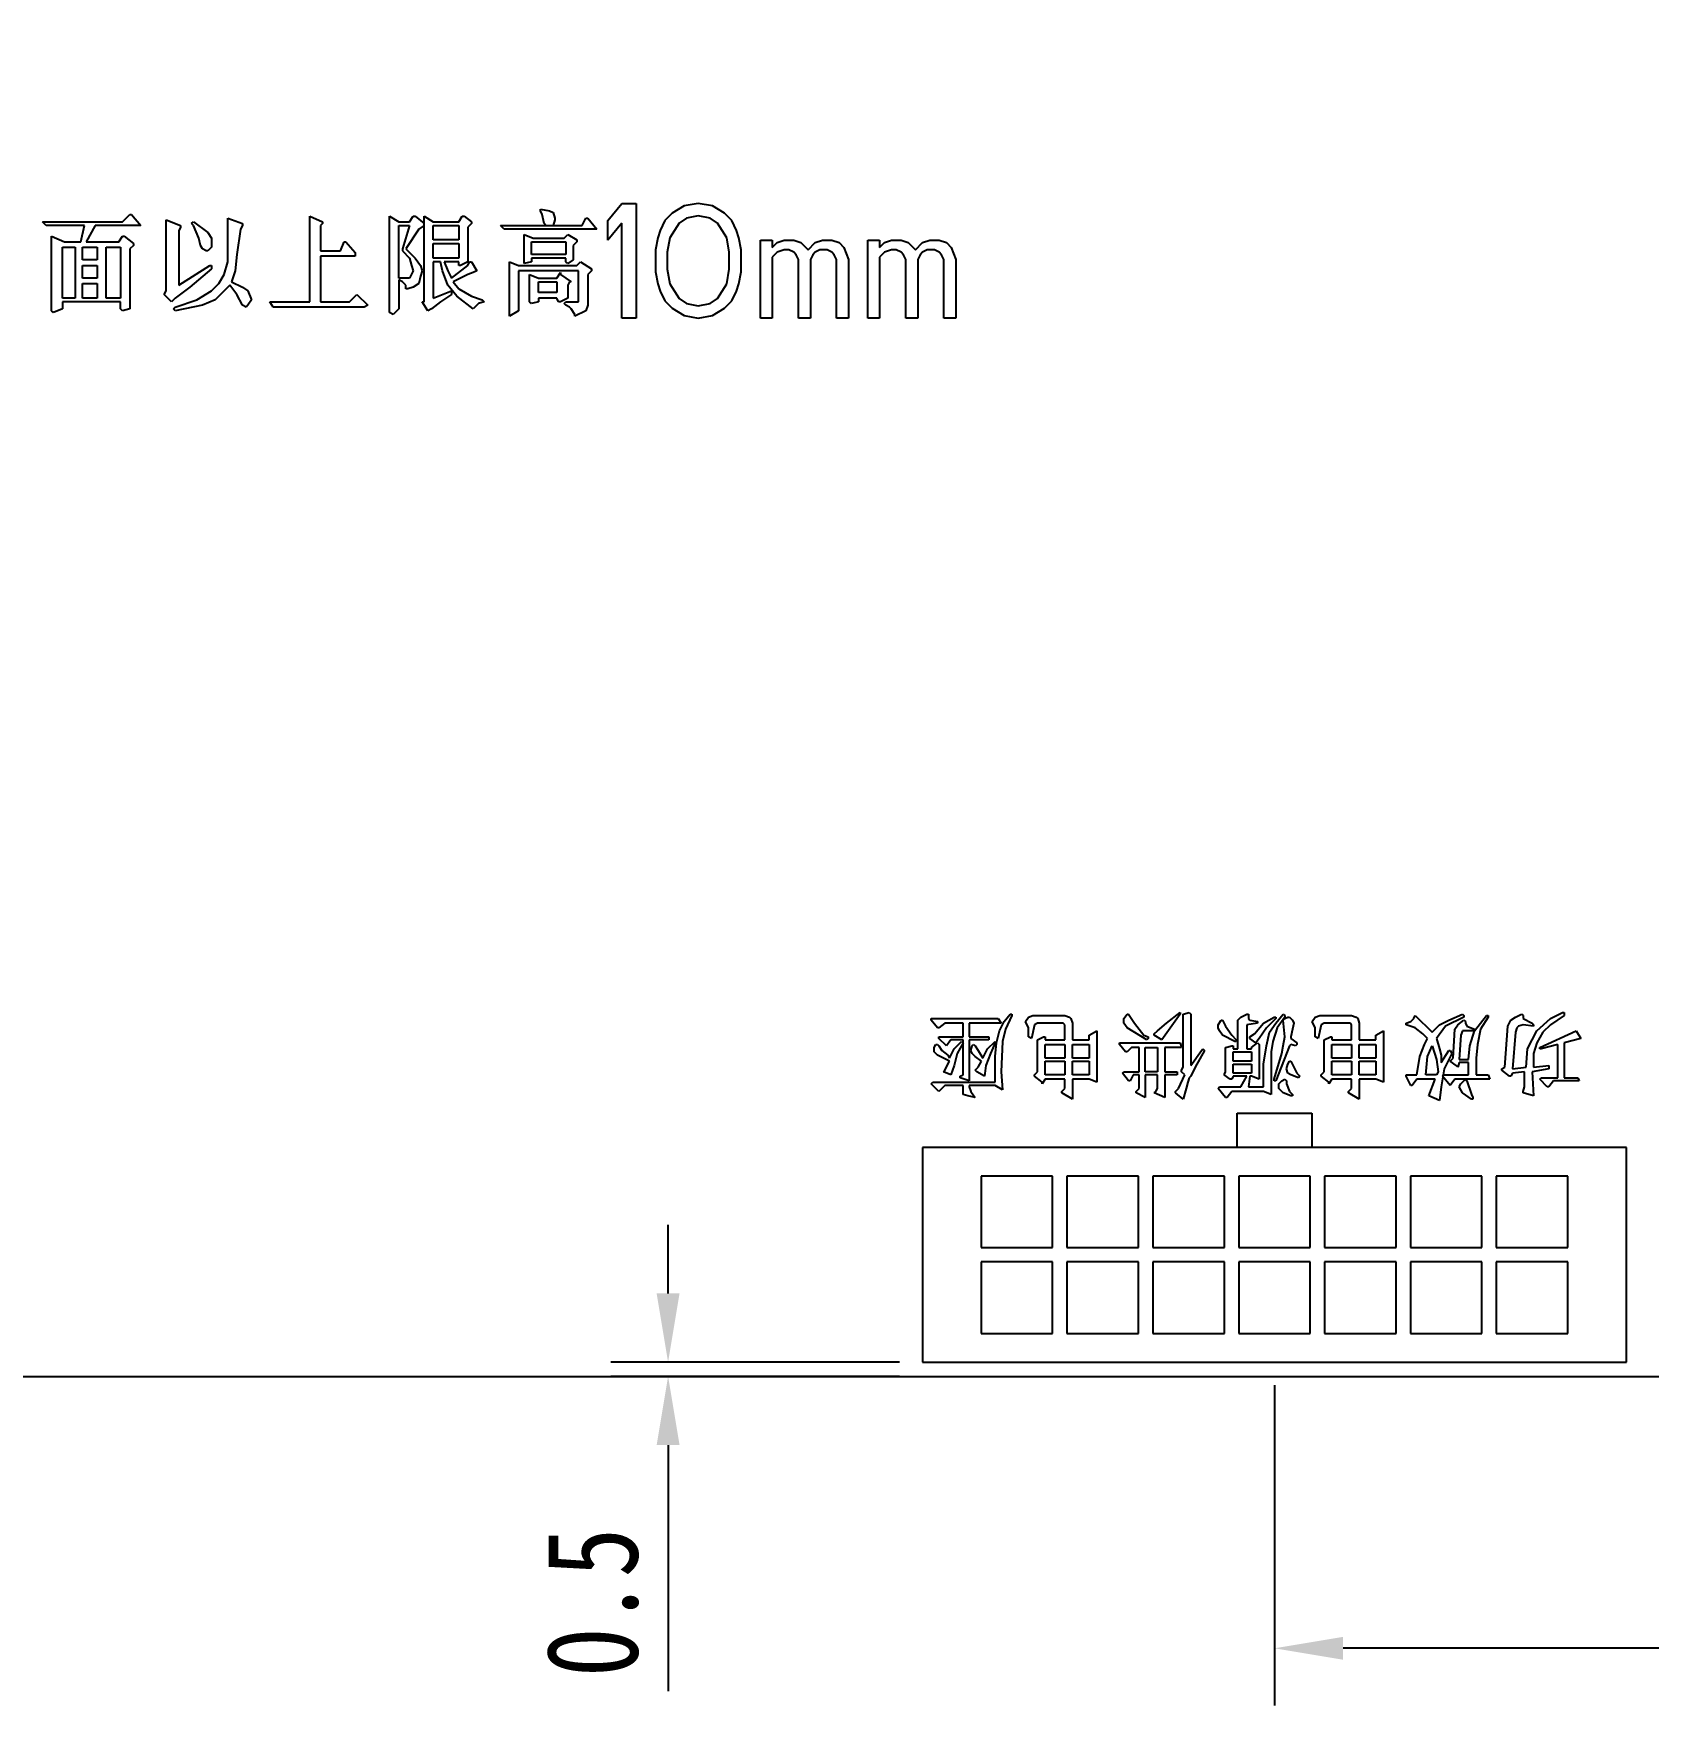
# Model space of a CAD drawing. Header units: inches. Extents: x 716 to 1232, y -1720 to -1356.
# Drawn here: x 887.4 to 943.8, y -1533.8 to -1475.4 of the extents above; entities that cross this region are included whole.
import ezdxf

# ---------------------------------------------------------------- set-up
doc = ezdxf.new("R2010")
doc.units = ezdxf.units.IN
doc.header["$LTSCALE"] = 20
doc.header["$MEASUREMENT"] = 0
doc.header["$PDMODE"] = 3
doc.header["$PDSIZE"] = 0.3125
doc.layers.get('0').update_dxf_attribs({"linetype": 'CONTINUOUS'})
doc.layers.get('Defpoints').update_dxf_attribs({"linetype": 'CONTINUOUS'})
doc.layers.add('01___PRT_ALL_DTM_PLN', color=7, linetype='CONTINUOUS')
doc.layers.add('03___PRT_ALL_CURVES', color=7, linetype='CONTINUOUS')
doc.styles.get("Standard").update_dxf_attribs({"font": 'STSONG.TTF', "width": 0.8})
doc.dimstyles.get("Standard").update_dxf_attribs({"dimscale": 0.4, "dimtxt": 8, "dimasz": 6, "dimexe": 5, "dimexo": 2, "dimgap": 2.5, "dimtad": 1, "dimdec": 1, "dimzin": 4, "dimdsep": 46, "dimtxsty": 'Standard', "dimcen": 0.09, "dimclrd": 3, "dimclre": 3, "dimclrt": 3, "dimadec": 0, "dimazin": 0, "dimtp": 0.01, "dimtm": 0.01, "dimtfac": 1, "dimtdec": 1, "dimtix": 1, "dimtofl": 0, "dimtmove": 0, "dimatfit": 3, "dimfxl": 1, "dimtolj": 1, "dimtzin": 4, "dimarcsym": 0})

# ---------------------------------------------------------------- blocks, each defined once
blk = doc.blocks.new('*D44')
at = {"layer": '01___PRT_ALL_DTM_PLN', "color": 3, "lineweight": -2, "transparency": 16777216}
for p, q in [((909.548, -1519.389), (909.548, -1516.989)), ((917.634, -1521.789), (907.548, -1521.789)), ((917.634, -1522.289), (907.548, -1522.289)), ((909.548, -1524.689), (909.548, -1533.286))]:
    blk.add_line(p, q, dxfattribs=at)
at = {"layer": '01___PRT_ALL_DTM_PLN', "color": 3, "transparency": 16777216}
for points in [[(909.148, -1519.389), (909.948, -1519.389), (909.548, -1521.789)], [(909.948, -1524.689), (909.148, -1524.689), (909.548, -1522.289)]]:
    blk.add_solid(points, dxfattribs=at)
at = {"layer": 'Defpoints', "color": 0, "transparency": 16777216}
for p in [(918.434, -1521.789), (909.548, -1522.289), (918.434, -1522.289)]:
    blk.add_point(p, dxfattribs=at)
at = {"layer": '01___PRT_ALL_DTM_PLN', "color": 3, "transparency": 16777216, "insert": (906.909, -1530.187), "char_height": 3.2, "attachment_point": 5, "rotation": 90}
blk.add_mtext('\\A1;0.5', dxfattribs=at)
blk = doc.blocks.new('*D45')
at = {"layer": '01___PRT_ALL_DTM_PLN', "color": 3, "lineweight": -2, "transparency": 16777216}
for p, q in [((964.434, -1521.089), (964.434, -1533.791)), ((930.734, -1522.589), (930.734, -1533.791)), ((962.034, -1531.791), (933.134, -1531.791))]:
    blk.add_line(p, q, dxfattribs=at)
at = {"layer": '01___PRT_ALL_DTM_PLN', "color": 3, "transparency": 16777216}
for points in [[(933.134, -1531.391), (933.134, -1532.191), (930.734, -1531.791)], [(962.034, -1532.191), (962.034, -1531.391), (964.434, -1531.791)]]:
    blk.add_solid(points, dxfattribs=at)
at = {"layer": 'Defpoints', "color": 0, "transparency": 16777216}
for p in [(964.434, -1520.289), (930.734, -1521.789), (930.734, -1531.791)]:
    blk.add_point(p, dxfattribs=at)
at = {"layer": '01___PRT_ALL_DTM_PLN', "color": 3, "transparency": 16777216, "insert": (947.584, -1529.153), "char_height": 3.2, "attachment_point": 5}
blk.add_mtext('\\A1;33.7', dxfattribs=at)

msp = doc.modelspace()

# ---------------------------------------------------------------- hatches: boundary and pattern name
at = {"layer": '01___PRT_ALL_DTM_PLN'}
h = msp.add_hatch(dxfattribs=at)
h.set_pattern_fill('ANSI37', color=4, scale=10, style=0)
h.set_pattern_definition([(45, (-487.812, 49.4566), (-0.8838835, 0.8838835), []), (135, (-487.812, 49.4566), (-0.8838835, -0.8838835), [])])
h.paths.add_polyline_path([(843.434, -1451.289, 1), (851.434, -1451.289, 1)])
h.paths.add_polyline_path([(849.184, -1451.289, -1), (845.684, -1451.289, -1)], flags=16)
h.paths.add_polyline_path([(963.434, -1451.289, 1), (955.434, -1451.289, 1)])
h.paths.add_polyline_path([(957.684, -1451.289, -1), (961.184, -1451.289, -1)], flags=16)
h.paths.add_polyline_path([(955.434, -1517.289, 1), (963.434, -1517.289, 1)])
h.paths.add_polyline_path([(961.184, -1517.289, -1), (957.684, -1517.289, -1)], flags=16)
h.paths.add_polyline_path([(843.434, -1517.289, 1), (851.434, -1517.289, 1)])
h.paths.add_polyline_path([(849.184, -1517.289, -1), (845.684, -1517.289, -1)], flags=16)

# ---------------------------------------------------------------- linework, layer by layer
at = {"color": 7, "linetype": 'Continuous'}
for p, q in [((929.434, -1513.089), (932.034, -1513.089)), ((929.434, -1514.289), (929.434, -1513.089)), ((932.034, -1513.089), (932.034, -1514.289)), ((943.034, -1514.289), (918.434, -1514.289)), ((918.434, -1514.289), (918.434, -1521.789)), ((943.034, -1521.789), (943.034, -1514.289)), ((922.984, -1515.289), (920.484, -1515.289)), ((920.484, -1515.289), (920.484, -1517.789)), ((922.984, -1517.789), (922.984, -1515.289)), ((925.984, -1515.289), (923.484, -1515.289)), ((923.484, -1515.289), (923.484, -1517.789)), ((925.984, -1517.789), (925.984, -1515.289)), ((928.984, -1515.289), (926.484, -1515.289)), ((926.484, -1515.289), (926.484, -1517.789)), ((928.984, -1517.789), (928.984, -1515.289)), ((931.984, -1515.289), (929.484, -1515.289)), ((929.484, -1515.289), (929.484, -1517.789)), ((931.984, -1517.789), (931.984, -1515.289)), ((934.984, -1515.289), (932.484, -1515.289)), ((932.484, -1515.289), (932.484, -1517.789)), ((934.984, -1517.789), (934.984, -1515.289)), ((937.984, -1515.289), (935.484, -1515.289)), ((935.484, -1515.289), (935.484, -1517.789)), ((937.984, -1517.789), (937.984, -1515.289)), ((940.984, -1515.289), (938.484, -1515.289)), ((938.484, -1515.289), (938.484, -1517.789)), ((940.984, -1517.789), (940.984, -1515.289)), ((920.484, -1517.789), (922.984, -1517.789)), ((923.484, -1517.789), (925.984, -1517.789)), ((926.484, -1517.789), (928.984, -1517.789)), ((929.484, -1517.789), (931.984, -1517.789)), ((932.484, -1517.789), (934.984, -1517.789)), ((935.484, -1517.789), (937.984, -1517.789)), ((938.484, -1517.789), (940.984, -1517.789)), ((922.984, -1518.289), (920.484, -1518.289)), ((920.484, -1518.289), (920.484, -1520.789)), ((922.984, -1520.789), (922.984, -1518.289)), ((925.984, -1518.289), (923.484, -1518.289)), ((923.484, -1518.289), (923.484, -1520.789)), ((925.984, -1520.789), (925.984, -1518.289)), ((928.984, -1518.289), (926.484, -1518.289)), ((926.484, -1518.289), (926.484, -1520.789)), ((928.984, -1520.789), (928.984, -1518.289)), ((931.984, -1518.289), (929.484, -1518.289)), ((929.484, -1518.289), (929.484, -1520.789)), ((931.984, -1520.789), (931.984, -1518.289)), ((934.984, -1518.289), (932.484, -1518.289)), ((932.484, -1518.289), (932.484, -1520.789)), ((934.984, -1520.789), (934.984, -1518.289)), ((937.984, -1518.289), (935.484, -1518.289)), ((935.484, -1518.289), (935.484, -1520.789)), ((937.984, -1520.789), (937.984, -1518.289)), ((940.984, -1518.289), (938.484, -1518.289)), ((938.484, -1518.289), (938.484, -1520.789)), ((940.984, -1520.789), (940.984, -1518.289)), ((920.484, -1520.789), (922.984, -1520.789)), ((923.484, -1520.789), (925.984, -1520.789)), ((926.484, -1520.789), (928.984, -1520.789)), ((929.484, -1520.789), (931.984, -1520.789)), ((932.484, -1520.789), (934.984, -1520.789)), ((935.484, -1520.789), (937.984, -1520.789)), ((938.484, -1520.789), (940.984, -1520.789)), ((918.434, -1521.789), (943.034, -1521.789)), ((844.434, -1522.289), (962.434, -1522.289))]:
    msp.add_line(p, q, dxfattribs=at)
at = {"layer": '03___PRT_ALL_CURVES', "color": 40, "linetype": 'Continuous'}
for p, q in [((907.437, -1481.897), (907.937, -1481.301)), ((907.937, -1481.301), (908.437, -1481.301)), ((908.437, -1481.301), (908.437, -1485.301)), ((910.604, -1481.301), (910.104, -1481.386)), ((911.104, -1481.386), (910.604, -1481.301)), ((890.485, -1481.936), (890.739, -1481.682)), ((890.739, -1481.682), (890.802, -1481.682)), ((890.802, -1481.682), (891.12, -1482.063)), ((892.009, -1484.349), (892.009, -1481.872)), ((892.009, -1481.872), (892.517, -1482.063)), ((894.167, -1483.333), (894.167, -1481.809)), ((894.167, -1481.809), (894.675, -1481.999)), ((897.025, -1484.73), (897.025, -1481.746)), ((897.025, -1481.746), (897.469, -1481.936)), ((899.818, -1485.111), (899.818, -1481.746)), ((899.818, -1481.746), (900.136, -1481.936)), ((900.517, -1481.936), (900.644, -1481.746)), ((900.644, -1481.746), (900.707, -1481.746)), ((900.707, -1481.746), (901.025, -1481.999)), ((901.025, -1484.73), (901.025, -1481.746)), ((901.025, -1481.746), (901.342, -1481.936)), ((902.231, -1481.936), (902.358, -1481.746)), ((902.358, -1481.746), (902.421, -1481.746)), ((902.421, -1481.746), (902.675, -1481.936)), ((905.088, -1481.555), (905.088, -1481.492)), ((905.088, -1481.492), (905.406, -1481.555)), ((905.152, -1481.682), (905.088, -1481.555)), ((905.215, -1481.999), (905.152, -1481.682)), ((905.406, -1481.555), (905.533, -1481.619)), ((905.533, -1481.619), (905.596, -1481.809)), ((905.596, -1481.872), (905.533, -1482.063)), ((905.596, -1481.809), (905.596, -1481.872)), ((906.548, -1482.063), (906.675, -1481.809)), ((906.675, -1481.809), (906.739, -1481.809)), ((906.739, -1481.809), (907.056, -1482.19)), ((907.437, -1482.578), (907.437, -1481.897)), ((909.437, -1481.897), (909.271, -1482.237)), ((909.687, -1481.641), (909.437, -1481.897)), ((910.104, -1481.386), (909.687, -1481.641)), ((910.187, -1481.812), (909.937, -1481.982)), ((910.604, -1481.727), (910.187, -1481.812)), ((911.021, -1481.812), (910.604, -1481.727)), ((911.271, -1481.982), (911.021, -1481.812)), ((911.521, -1481.641), (911.104, -1481.386)), ((911.771, -1481.897), (911.521, -1481.641)), ((911.937, -1482.237), (911.771, -1481.897)), ((887.818, -1482.063), (887.691, -1481.936)), ((887.691, -1481.936), (890.485, -1481.936)), ((889.152, -1482.063), (887.818, -1482.063)), ((888.009, -1485.047), (888.009, -1482.444)), ((888.009, -1482.444), (888.453, -1482.634)), ((889.025, -1482.634), (889.152, -1482.063)), ((889.533, -1482.063), (889.215, -1482.634)), ((891.12, -1482.063), (889.533, -1482.063)), ((890.358, -1482.634), (890.485, -1482.444)), ((890.485, -1482.444), (890.548, -1482.444)), ((890.548, -1482.444), (890.866, -1482.698)), ((892.517, -1482.126), (892.453, -1482.253)), ((892.453, -1482.253), (892.453, -1484.158)), ((892.517, -1482.063), (892.517, -1482.126)), ((892.898, -1481.999), (892.961, -1481.936)), ((892.961, -1482.063), (892.898, -1481.999)), ((892.961, -1481.936), (893.469, -1482.317)), ((893.152, -1482.507), (892.961, -1482.063)), ((893.215, -1482.761), (893.152, -1482.507)), ((893.469, -1482.317), (893.596, -1482.507)), ((893.596, -1482.507), (893.596, -1482.825)), ((894.612, -1482.19), (894.485, -1483.079)), ((894.675, -1482.063), (894.612, -1482.19)), ((894.675, -1481.999), (894.675, -1482.063)), ((897.469, -1481.999), (897.406, -1482.063)), ((897.406, -1482.063), (897.406, -1482.952)), ((897.469, -1481.936), (897.469, -1481.999)), ((900.136, -1481.936), (900.517, -1481.936)), ((900.136, -1483.904), (900.136, -1482.063)), ((900.136, -1482.063), (900.517, -1482.063)), ((900.517, -1482.063), (900.263, -1482.888)), ((900.834, -1482.19), (900.39, -1482.888)), ((901.025, -1482.063), (900.834, -1482.19)), ((901.342, -1481.936), (902.231, -1481.936)), ((901.342, -1482.571), (901.342, -1482.063)), ((901.342, -1482.063), (902.231, -1482.063)), ((902.231, -1482.063), (902.231, -1482.571)), ((902.675, -1481.999), (902.548, -1482.126)), ((902.548, -1482.126), (902.548, -1483.333)), ((902.675, -1481.936), (902.675, -1481.999)), ((903.691, -1482.063), (906.548, -1482.063)), ((903.818, -1482.19), (903.691, -1482.063)), ((907.056, -1482.19), (903.818, -1482.19)), ((904.517, -1483.396), (904.517, -1482.38)), ((904.517, -1482.38), (904.834, -1482.507)), ((904.834, -1482.507), (905.913, -1482.507)), ((905.279, -1482.063), (905.215, -1481.999)), ((905.913, -1482.507), (906.04, -1482.38)), ((906.04, -1482.38), (906.358, -1482.571)), ((907.937, -1481.982), (907.437, -1482.578)), ((907.937, -1485.301), (907.937, -1481.982)), ((909.187, -1482.493), (909.104, -1482.918)), ((909.271, -1482.237), (909.187, -1482.493)), ((909.604, -1482.493), (909.521, -1483.003)), ((909.937, -1481.982), (909.604, -1482.493)), ((911.604, -1482.493), (911.271, -1481.982)), ((911.687, -1483.003), (911.604, -1482.493)), ((912.021, -1482.493), (911.937, -1482.237)), ((912.104, -1482.918), (912.021, -1482.493)), ((888.39, -1484.603), (888.39, -1482.825)), ((888.39, -1482.825), (888.834, -1482.825)), ((888.453, -1482.634), (889.025, -1482.634)), ((888.834, -1482.825), (888.834, -1484.603)), ((889.088, -1483.269), (889.088, -1482.825)), ((889.088, -1482.825), (889.596, -1482.825)), ((889.215, -1482.634), (890.358, -1482.634)), ((889.596, -1482.825), (889.596, -1483.269)), ((889.913, -1484.603), (889.913, -1482.825)), ((889.913, -1482.825), (890.421, -1482.825)), ((890.421, -1482.825), (890.421, -1484.603)), ((890.866, -1482.761), (890.739, -1482.888)), ((890.739, -1482.888), (890.739, -1484.984)), ((890.866, -1482.698), (890.866, -1482.761)), ((893.279, -1482.888), (893.215, -1482.761)), ((893.406, -1482.952), (893.279, -1482.888)), ((893.469, -1482.952), (893.406, -1482.952)), ((893.596, -1482.825), (893.469, -1482.952)), ((894.485, -1483.079), (894.421, -1483.65)), ((897.406, -1482.952), (898.104, -1482.952)), ((898.104, -1482.952), (898.231, -1482.634)), ((898.231, -1482.634), (898.294, -1482.634)), ((898.294, -1482.634), (898.612, -1483.015)), ((898.612, -1483.015), (898.612, -1483.142)), ((900.263, -1482.888), (900.263, -1482.952)), ((900.263, -1482.952), (900.517, -1483.206)), ((900.39, -1482.888), (900.707, -1483.206)), ((902.231, -1482.571), (901.342, -1482.571)), ((901.342, -1483.206), (901.342, -1482.698)), ((901.342, -1482.698), (902.231, -1482.698)), ((902.231, -1482.698), (902.231, -1483.206)), ((904.771, -1483.079), (904.771, -1482.634)), ((904.771, -1482.634), (905.977, -1482.634)), ((905.977, -1483.079), (904.771, -1483.079)), ((905.977, -1482.634), (905.977, -1483.079)), ((906.358, -1482.634), (906.231, -1482.761)), ((906.231, -1482.761), (906.231, -1483.269)), ((906.358, -1482.571), (906.358, -1482.634)), ((909.104, -1482.918), (909.104, -1483.684)), ((909.521, -1483.003), (909.521, -1483.599)), ((911.687, -1483.599), (911.687, -1483.003)), ((912.104, -1483.684), (912.104, -1482.918)), ((912.771, -1482.578), (913.187, -1482.578)), ((912.771, -1485.301), (912.771, -1482.578)), ((913.187, -1482.578), (913.187, -1482.833)), ((913.187, -1482.833), (913.354, -1482.663)), ((913.354, -1483.003), (913.187, -1483.173)), ((913.354, -1482.663), (913.604, -1482.578)), ((913.604, -1482.918), (913.354, -1483.003)), ((913.604, -1482.578), (913.937, -1482.578)), ((913.771, -1482.918), (913.604, -1482.918)), ((913.937, -1483.003), (913.771, -1482.918)), ((913.937, -1482.578), (914.187, -1482.663)), ((914.021, -1483.088), (913.937, -1483.003)), ((914.104, -1483.259), (914.021, -1483.088)), ((914.187, -1482.663), (914.437, -1482.918)), ((914.437, -1482.918), (914.687, -1482.663)), ((914.604, -1483.088), (914.521, -1483.259)), ((914.687, -1483.003), (914.604, -1483.088)), ((914.687, -1482.663), (914.937, -1482.578)), ((914.854, -1482.918), (914.687, -1483.003)), ((915.104, -1482.918), (914.854, -1482.918)), ((914.937, -1482.578), (915.271, -1482.578)), ((915.271, -1483.003), (915.104, -1482.918)), ((915.271, -1482.578), (915.521, -1482.663)), ((915.354, -1483.088), (915.271, -1483.003)), ((915.437, -1483.259), (915.354, -1483.088)), ((915.521, -1482.663), (915.687, -1482.833)), ((915.687, -1482.833), (915.854, -1483.259)), ((916.521, -1482.578), (916.937, -1482.578)), ((916.521, -1485.301), (916.521, -1482.578)), ((916.937, -1482.578), (916.937, -1482.833)), ((916.937, -1482.833), (917.104, -1482.663)), ((917.104, -1483.003), (916.937, -1483.173)), ((917.104, -1482.663), (917.354, -1482.578)), ((917.354, -1482.918), (917.104, -1483.003)), ((917.354, -1482.578), (917.687, -1482.578)), ((917.521, -1482.918), (917.354, -1482.918)), ((917.687, -1483.003), (917.521, -1482.918)), ((917.687, -1482.578), (917.937, -1482.663)), ((917.771, -1483.088), (917.687, -1483.003)), ((917.854, -1483.259), (917.771, -1483.088)), ((917.937, -1482.663), (918.187, -1482.918)), ((918.187, -1482.918), (918.437, -1482.663)), ((918.354, -1483.088), (918.271, -1483.259)), ((918.437, -1483.003), (918.354, -1483.088)), ((918.437, -1482.663), (918.687, -1482.578)), ((918.604, -1482.918), (918.437, -1483.003)), ((918.854, -1482.918), (918.604, -1482.918)), ((918.687, -1482.578), (919.021, -1482.578)), ((919.021, -1483.003), (918.854, -1482.918)), ((919.021, -1482.578), (919.271, -1482.663)), ((919.104, -1483.088), (919.021, -1483.003)), ((919.187, -1483.259), (919.104, -1483.088)), ((919.271, -1482.663), (919.437, -1482.833)), ((919.437, -1482.833), (919.604, -1483.259)), ((889.596, -1483.269), (889.088, -1483.269)), ((889.088, -1483.904), (889.088, -1483.46)), ((889.088, -1483.46), (889.596, -1483.46)), ((889.596, -1483.46), (889.596, -1483.904)), ((892.453, -1484.158), (893.533, -1483.46)), ((893.596, -1483.587), (892.834, -1484.222)), ((893.533, -1483.46), (893.596, -1483.46)), ((893.596, -1483.46), (893.596, -1483.587)), ((894.04, -1483.777), (894.167, -1483.333)), ((894.421, -1483.65), (894.294, -1484.031)), ((897.406, -1483.142), (897.406, -1484.73)), ((898.612, -1483.142), (897.406, -1483.142)), ((900.517, -1483.206), (900.58, -1483.46)), ((900.644, -1483.65), (900.517, -1483.904)), ((900.58, -1483.46), (900.644, -1483.65)), ((900.707, -1483.206), (900.898, -1483.46)), ((900.898, -1483.46), (900.961, -1483.65)), ((900.961, -1483.65), (900.898, -1483.841)), ((902.231, -1483.206), (901.342, -1483.206)), ((901.342, -1483.333), (901.342, -1484.603)), ((901.596, -1483.333), (901.342, -1483.333)), ((901.66, -1483.65), (901.596, -1483.333)), ((901.85, -1484.158), (901.66, -1483.65)), ((901.723, -1483.333), (901.85, -1483.65)), ((902.231, -1483.333), (901.723, -1483.333)), ((901.85, -1483.65), (901.977, -1483.904)), ((901.977, -1483.904), (902.548, -1483.46)), ((902.231, -1483.46), (902.231, -1483.333)), ((902.294, -1483.46), (902.231, -1483.46)), ((902.548, -1483.333), (902.294, -1483.46)), ((902.548, -1483.46), (902.612, -1483.333)), ((902.612, -1483.333), (902.675, -1483.333)), ((902.675, -1483.333), (902.866, -1483.65)), ((902.866, -1483.65), (902.739, -1483.714)), ((904.009, -1485.238), (904.009, -1483.333)), ((904.009, -1483.333), (904.326, -1483.46)), ((904.326, -1483.46), (906.358, -1483.46)), ((906.421, -1483.65), (904.326, -1483.65)), ((904.326, -1483.65), (904.326, -1485.047)), ((904.771, -1483.333), (904.517, -1483.396)), ((904.771, -1483.206), (904.771, -1483.333)), ((905.977, -1483.206), (904.771, -1483.206)), ((905.977, -1483.333), (905.977, -1483.206)), ((906.04, -1483.396), (905.977, -1483.333)), ((906.231, -1483.269), (906.04, -1483.396)), ((906.358, -1483.46), (906.485, -1483.333)), ((906.421, -1484.73), (906.421, -1483.65)), ((906.485, -1483.333), (906.866, -1483.587)), ((906.866, -1483.65), (906.739, -1483.777)), ((906.866, -1483.587), (906.866, -1483.65)), ((909.521, -1483.599), (909.604, -1484.11)), ((911.604, -1484.11), (911.687, -1483.599)), ((913.187, -1483.173), (913.187, -1485.301)), ((914.104, -1485.301), (914.104, -1483.259)), ((914.521, -1483.259), (914.521, -1485.301)), ((915.437, -1485.301), (915.437, -1483.259)), ((915.854, -1483.259), (915.854, -1485.301)), ((916.937, -1483.173), (916.937, -1485.301)), ((917.854, -1485.301), (917.854, -1483.259)), ((918.271, -1483.259), (918.271, -1485.301)), ((919.187, -1485.301), (919.187, -1483.259)), ((919.604, -1483.259), (919.604, -1485.301)), ((889.596, -1483.904), (889.088, -1483.904)), ((889.088, -1484.603), (889.088, -1484.095)), ((889.088, -1484.095), (889.596, -1484.095)), ((889.596, -1484.095), (889.596, -1484.603)), ((892.834, -1484.222), (892.326, -1484.603)), ((893.596, -1484.349), (893.85, -1484.095)), ((894.231, -1484.158), (893.723, -1484.666)), ((893.85, -1484.095), (894.04, -1483.777)), ((894.485, -1484.476), (894.231, -1484.158)), ((894.294, -1484.031), (894.675, -1484.222)), ((894.675, -1484.222), (894.866, -1484.349)), ((900.517, -1483.904), (900.136, -1483.904)), ((900.136, -1483.968), (900.136, -1484.984)), ((900.263, -1484.031), (900.136, -1483.968)), ((900.39, -1484.158), (900.263, -1484.031)), ((900.39, -1484.285), (900.39, -1484.158)), ((900.644, -1484.222), (900.453, -1484.285)), ((900.834, -1484.095), (900.644, -1484.222)), ((900.898, -1483.841), (900.834, -1484.095)), ((902.167, -1484.539), (901.85, -1484.158)), ((902.548, -1483.777), (902.04, -1484.031)), ((902.04, -1484.031), (902.231, -1484.285)), ((902.739, -1483.714), (902.548, -1483.777)), ((904.707, -1484.73), (904.707, -1483.777)), ((904.707, -1483.777), (905.025, -1483.904)), ((905.025, -1483.904), (905.66, -1483.904)), ((905.025, -1484.031), (905.66, -1484.031)), ((905.025, -1484.412), (905.025, -1484.031)), ((905.66, -1483.904), (905.787, -1483.714)), ((905.66, -1484.031), (905.66, -1484.412)), ((905.787, -1483.714), (905.787, -1483.777)), ((905.787, -1483.777), (906.167, -1484.031)), ((906.104, -1484.031), (906.04, -1484.158)), ((906.04, -1484.158), (906.04, -1484.603)), ((906.167, -1484.031), (906.104, -1484.031)), ((906.739, -1483.777), (906.739, -1484.857)), ((909.104, -1483.684), (909.187, -1484.11)), ((909.187, -1484.11), (909.271, -1484.365)), ((909.604, -1484.11), (909.937, -1484.62)), ((911.271, -1484.62), (911.604, -1484.11)), ((911.937, -1484.365), (912.021, -1484.11)), ((912.021, -1484.11), (912.104, -1483.684)), ((888.834, -1484.603), (888.39, -1484.603)), ((888.39, -1484.73), (888.39, -1484.984)), ((890.421, -1484.73), (888.39, -1484.73)), ((889.596, -1484.603), (889.088, -1484.603)), ((890.421, -1484.603), (889.913, -1484.603)), ((890.421, -1484.984), (890.421, -1484.73)), ((891.945, -1484.476), (892.009, -1484.349)), ((892.199, -1484.73), (891.945, -1484.476)), ((892.326, -1484.603), (892.199, -1484.73)), ((892.326, -1484.92), (893.088, -1484.666)), ((893.088, -1484.666), (893.596, -1484.349)), ((893.723, -1484.666), (893.279, -1484.857)), ((894.675, -1484.857), (894.485, -1484.476)), ((894.866, -1484.349), (894.993, -1484.666)), ((894.993, -1484.666), (894.866, -1484.857)), ((895.755, -1484.92), (895.628, -1484.73)), ((895.628, -1484.73), (897.025, -1484.73)), ((897.406, -1484.73), (898.421, -1484.73)), ((898.421, -1484.73), (898.675, -1484.476)), ((898.675, -1484.476), (899.056, -1484.857)), ((900.453, -1484.285), (900.39, -1484.285)), ((900.961, -1484.73), (901.025, -1484.73)), ((901.152, -1485.047), (900.961, -1484.73)), ((901.596, -1484.73), (901.279, -1484.984)), ((901.342, -1484.603), (901.977, -1484.349)), ((901.977, -1484.476), (901.596, -1484.73)), ((901.977, -1484.349), (901.977, -1484.476)), ((902.739, -1484.984), (902.167, -1484.539)), ((902.231, -1484.285), (902.675, -1484.539)), ((902.675, -1484.539), (903.056, -1484.666)), ((902.929, -1484.793), (902.739, -1484.984)), ((903.12, -1484.73), (902.929, -1484.793)), ((903.056, -1484.666), (903.12, -1484.73)), ((904.771, -1484.793), (904.707, -1484.73)), ((905.025, -1484.73), (904.771, -1484.793)), ((905.66, -1484.412), (905.025, -1484.412)), ((905.66, -1484.603), (905.025, -1484.603)), ((905.025, -1484.603), (905.025, -1484.73)), ((905.723, -1484.73), (905.66, -1484.603)), ((905.787, -1484.73), (905.723, -1484.73)), ((906.04, -1484.603), (905.787, -1484.73)), ((905.913, -1484.793), (905.977, -1484.73)), ((905.977, -1484.857), (905.913, -1484.793)), ((905.977, -1484.73), (906.421, -1484.73)), ((909.271, -1484.365), (909.437, -1484.705)), ((909.437, -1484.705), (909.687, -1484.961)), ((909.937, -1484.62), (910.187, -1484.79)), ((910.187, -1484.79), (910.604, -1484.876)), ((910.604, -1484.876), (911.021, -1484.79)), ((911.021, -1484.79), (911.271, -1484.62)), ((911.521, -1484.961), (911.771, -1484.705)), ((911.771, -1484.705), (911.937, -1484.365)), ((888.072, -1485.111), (888.009, -1485.047)), ((888.39, -1484.984), (888.072, -1485.111)), ((890.485, -1485.047), (890.421, -1484.984)), ((890.739, -1484.984), (890.485, -1485.047)), ((892.263, -1484.984), (892.326, -1484.92)), ((892.326, -1485.047), (892.263, -1484.984)), ((893.279, -1484.857), (892.326, -1485.047)), ((894.802, -1484.92), (894.675, -1484.857)), ((894.866, -1484.857), (894.802, -1484.92)), ((898.929, -1484.92), (895.755, -1484.92)), ((899.056, -1484.857), (898.929, -1484.92)), ((899.945, -1485.174), (899.818, -1485.111)), ((900.136, -1484.984), (899.945, -1485.174)), ((901.279, -1484.984), (901.152, -1485.047)), ((904.326, -1485.047), (904.009, -1485.238)), ((906.104, -1484.92), (905.977, -1484.857)), ((906.167, -1484.984), (906.104, -1484.92)), ((906.294, -1485.174), (906.167, -1484.984)), ((906.675, -1485.047), (906.294, -1485.238)), ((906.294, -1485.238), (906.294, -1485.174)), ((906.739, -1484.857), (906.675, -1485.047)), ((908.437, -1485.301), (907.937, -1485.301)), ((909.687, -1484.961), (910.104, -1485.216)), ((910.104, -1485.216), (910.604, -1485.301)), ((910.604, -1485.301), (911.104, -1485.216)), ((911.104, -1485.216), (911.521, -1484.961)), ((913.187, -1485.301), (912.771, -1485.301)), ((914.521, -1485.301), (914.104, -1485.301)), ((915.854, -1485.301), (915.437, -1485.301)), ((916.937, -1485.301), (916.521, -1485.301)), ((918.271, -1485.301), (917.854, -1485.301)), ((919.604, -1485.301), (919.187, -1485.301)), ((918.743, -1509.785), (921.076, -1509.785)), ((918.743, -1509.838), (918.743, -1509.785)), ((918.955, -1510.103), (918.743, -1509.838)), ((919.22, -1509.944), (919.008, -1510.103)), ((919.856, -1509.944), (919.22, -1509.944)), ((919.856, -1510.421), (919.856, -1509.944)), ((921.182, -1509.944), (920.068, -1509.944)), ((920.068, -1509.944), (920.068, -1510.421)), ((921.076, -1509.785), (921.182, -1509.944)), ((921.129, -1510.209), (921.288, -1509.891)), ((921.288, -1509.891), (921.5, -1509.626)), ((921.553, -1509.679), (921.341, -1510.156)), ((921.5, -1509.626), (921.553, -1509.626)), ((921.553, -1509.626), (921.553, -1509.679)), ((922.03, -1509.891), (922.136, -1509.732)), ((922.136, -1510.103), (922.03, -1509.891)), ((922.136, -1509.732), (922.295, -1509.679)), ((922.295, -1509.679), (923.408, -1509.679)), ((922.454, -1509.944), (922.348, -1509.997)), ((923.355, -1509.944), (922.454, -1509.944)), ((923.408, -1509.997), (923.355, -1509.944)), ((923.408, -1509.679), (923.567, -1509.732)), ((923.567, -1509.732), (923.621, -1509.785)), ((923.621, -1509.785), (923.674, -1509.944)), ((923.674, -1509.944), (923.674, -1510.527)), ((925.476, -1509.785), (925.582, -1509.626)), ((925.476, -1509.944), (925.476, -1509.785)), ((925.582, -1510.103), (925.476, -1509.944)), ((925.582, -1509.626), (925.635, -1509.626)), ((925.635, -1509.626), (925.847, -1509.944)), ((925.847, -1509.944), (926.165, -1510.368)), ((926.642, -1510.209), (926.961, -1509.944)), ((927.438, -1509.626), (926.801, -1510.527)), ((926.961, -1509.944), (927.438, -1509.573)), ((927.438, -1509.573), (927.438, -1509.626)), ((927.544, -1509.626), (927.756, -1509.573)), ((927.544, -1511.481), (927.544, -1509.626)), ((927.756, -1509.573), (927.809, -1509.626)), ((927.809, -1509.626), (927.809, -1511.428)), ((928.763, -1509.997), (928.869, -1509.838)), ((928.869, -1509.838), (928.922, -1509.838)), ((928.922, -1509.838), (929.028, -1510.05)), ((929.452, -1509.838), (929.558, -1509.732)), ((929.452, -1510.845), (929.452, -1509.838)), ((929.558, -1509.732), (929.77, -1509.626)), ((929.77, -1509.626), (929.823, -1509.626)), ((930.141, -1509.944), (929.77, -1509.997)), ((929.823, -1509.626), (929.823, -1509.785)), ((929.823, -1509.785), (929.876, -1509.838)), ((929.876, -1509.838), (930.141, -1509.891)), ((930.035, -1510.315), (930.354, -1509.944)), ((930.141, -1509.891), (930.141, -1509.944)), ((930.354, -1509.944), (930.725, -1509.732)), ((930.778, -1509.785), (930.46, -1510.103)), ((930.566, -1510.262), (930.778, -1509.944)), ((930.725, -1509.732), (930.778, -1509.732)), ((930.778, -1509.944), (931.043, -1509.626)), ((930.778, -1509.732), (930.778, -1509.785)), ((931.096, -1509.732), (930.831, -1510.103)), ((931.043, -1509.626), (931.096, -1509.679)), ((931.043, -1509.838), (931.096, -1509.785)), ((931.096, -1510.421), (931.043, -1509.838)), ((931.096, -1509.679), (931.096, -1509.732)), ((931.096, -1509.785), (931.202, -1509.732)), ((931.202, -1509.732), (931.255, -1509.732)), ((931.255, -1509.732), (931.361, -1509.838)), ((931.361, -1509.838), (931.414, -1509.944)), ((931.414, -1509.944), (931.361, -1510.156)), ((932.05, -1509.891), (932.156, -1509.732)), ((932.156, -1510.103), (932.05, -1509.891)), ((932.156, -1509.732), (932.315, -1509.679)), ((932.315, -1509.679), (933.428, -1509.679)), ((932.474, -1509.944), (932.368, -1509.997)), ((933.375, -1509.944), (932.474, -1509.944)), ((933.428, -1509.997), (933.375, -1509.944)), ((933.428, -1509.679), (933.587, -1509.732)), ((933.587, -1509.732), (933.641, -1509.785)), ((933.641, -1509.785), (933.694, -1509.944)), ((933.694, -1509.944), (933.694, -1510.527)), ((935.337, -1509.944), (935.496, -1509.891)), ((935.337, -1509.997), (935.337, -1509.944)), ((935.496, -1509.891), (935.602, -1509.785)), ((935.602, -1509.785), (935.655, -1509.679)), ((935.655, -1509.679), (936.238, -1510.262)), ((936.503, -1509.997), (936.821, -1509.838)), ((937.352, -1509.732), (936.715, -1510.05)), ((936.821, -1509.838), (937.299, -1509.626)), ((937.14, -1509.997), (937.352, -1509.838)), ((937.299, -1509.626), (937.352, -1509.679)), ((937.352, -1509.679), (937.352, -1509.732)), ((937.352, -1509.838), (937.405, -1509.891)), ((937.405, -1509.891), (937.405, -1509.944)), ((937.405, -1509.944), (937.458, -1510.05)), ((937.723, -1510.209), (938.147, -1509.679)), ((938.2, -1509.732), (937.935, -1510.156)), ((938.147, -1509.679), (938.2, -1509.679)), ((938.2, -1509.679), (938.2, -1509.732)), ((938.889, -1510.05), (938.995, -1509.838)), ((938.995, -1509.838), (939.154, -1509.732)), ((939.154, -1509.732), (939.366, -1509.626)), ((939.366, -1509.626), (939.419, -1509.679)), ((939.419, -1509.679), (939.419, -1509.785)), ((939.419, -1509.785), (939.737, -1509.944)), ((939.737, -1509.944), (939.79, -1509.997)), ((939.896, -1510.209), (940.374, -1509.785)), ((940.374, -1509.785), (940.798, -1509.573)), ((940.851, -1509.679), (940.374, -1509.997)), ((940.798, -1509.573), (940.851, -1509.573)), ((940.851, -1509.573), (940.851, -1509.679)), ((919.008, -1510.103), (918.955, -1510.103)), ((919.008, -1510.421), (919.856, -1510.421)), ((919.008, -1510.474), (919.008, -1510.421)), ((919.273, -1510.739), (919.008, -1510.474)), ((919.432, -1510.527), (919.273, -1510.739)), ((919.856, -1510.527), (919.432, -1510.527)), ((919.856, -1511.746), (919.856, -1510.527)), ((920.068, -1510.421), (920.758, -1510.421)), ((920.758, -1510.527), (920.068, -1510.527)), ((920.068, -1510.527), (920.068, -1511.958)), ((920.758, -1510.421), (920.758, -1510.527)), ((921.023, -1510.633), (921.129, -1510.209)), ((921.341, -1510.156), (921.235, -1510.58)), ((922.136, -1510.421), (922.136, -1510.103)), ((922.242, -1510.474), (922.136, -1510.421)), ((922.348, -1509.997), (922.242, -1510.474)), ((922.454, -1510.527), (922.666, -1510.421)), ((922.454, -1511.64), (922.454, -1510.527)), ((922.666, -1510.421), (922.719, -1510.421)), ((922.719, -1510.421), (922.719, -1510.527)), ((922.719, -1510.527), (923.408, -1510.527)), ((923.408, -1510.527), (923.408, -1509.997)), ((923.674, -1510.527), (924.257, -1510.527)), ((924.257, -1510.368), (924.522, -1510.209)), ((924.257, -1510.527), (924.257, -1510.368)), ((924.522, -1510.209), (924.522, -1512.011)), ((926.271, -1510.527), (925.582, -1510.103)), ((926.165, -1510.368), (926.324, -1510.421)), ((926.324, -1510.474), (926.271, -1510.527)), ((926.324, -1510.421), (926.324, -1510.474)), ((926.536, -1510.315), (926.642, -1510.209)), ((926.536, -1510.368), (926.536, -1510.315)), ((926.801, -1510.527), (926.536, -1510.368)), ((928.763, -1510.103), (928.763, -1509.997)), ((928.816, -1510.209), (928.763, -1510.103)), ((928.922, -1510.368), (928.816, -1510.209)), ((929.346, -1510.58), (928.922, -1510.368)), ((929.028, -1510.05), (929.24, -1510.368)), ((929.24, -1510.368), (929.399, -1510.527)), ((929.399, -1510.527), (929.399, -1510.58)), ((929.77, -1509.997), (929.77, -1510.845)), ((929.876, -1510.421), (930.035, -1510.315)), ((929.876, -1510.474), (929.876, -1510.421)), ((930.088, -1510.633), (929.876, -1510.474)), ((930.194, -1510.474), (930.088, -1510.633)), ((930.46, -1510.103), (930.194, -1510.474)), ((930.46, -1510.739), (930.566, -1510.262)), ((930.831, -1510.103), (930.672, -1510.58)), ((931.043, -1510.739), (931.096, -1510.421)), ((931.361, -1510.156), (931.308, -1510.421)), ((931.308, -1510.421), (931.308, -1510.474)), ((931.308, -1510.474), (931.52, -1510.633)), ((932.156, -1510.421), (932.156, -1510.103)), ((932.262, -1510.474), (932.156, -1510.421)), ((932.368, -1509.997), (932.262, -1510.474)), ((932.474, -1510.527), (932.686, -1510.421)), ((932.474, -1511.64), (932.474, -1510.527)), ((932.686, -1510.421), (932.739, -1510.421)), ((932.739, -1510.421), (932.739, -1510.527)), ((932.739, -1510.527), (933.428, -1510.527)), ((933.428, -1510.527), (933.428, -1509.997)), ((933.694, -1510.527), (934.277, -1510.527)), ((934.277, -1510.368), (934.542, -1510.209)), ((934.277, -1510.527), (934.277, -1510.368)), ((934.542, -1510.209), (934.542, -1512.011)), ((935.655, -1510.103), (935.337, -1509.997)), ((935.92, -1510.315), (935.655, -1510.103)), ((936.079, -1510.474), (935.92, -1510.315)), ((935.973, -1510.686), (936.079, -1510.474)), ((936.238, -1510.262), (936.503, -1509.997)), ((936.715, -1510.05), (936.397, -1510.474)), ((936.397, -1510.474), (936.503, -1510.845)), ((936.981, -1511.163), (937.034, -1510.156)), ((937.034, -1510.156), (937.14, -1509.997)), ((937.246, -1510.368), (937.193, -1511.216)), ((937.299, -1510.209), (937.246, -1510.368)), ((937.67, -1510.209), (937.299, -1510.209)), ((937.458, -1510.05), (937.723, -1510.156)), ((937.564, -1510.739), (937.723, -1510.209)), ((937.723, -1510.156), (937.67, -1510.209)), ((937.935, -1510.156), (937.829, -1510.686)), ((938.783, -1511.481), (938.889, -1510.05)), ((939.154, -1510.262), (939.048, -1511.534)), ((939.207, -1510.103), (939.154, -1510.262)), ((939.26, -1510.05), (939.207, -1510.103)), ((939.419, -1509.997), (939.26, -1510.05)), ((939.79, -1510.05), (939.419, -1509.997)), ((939.578, -1510.845), (939.896, -1510.209)), ((939.79, -1509.997), (939.79, -1510.05)), ((940.108, -1510.262), (939.896, -1510.633)), ((940.002, -1510.792), (941.275, -1510.209)), ((940.374, -1509.997), (940.108, -1510.262)), ((941.434, -1510.474), (940.851, -1510.633)), ((941.275, -1510.209), (941.434, -1510.474)), ((918.849, -1510.792), (918.902, -1510.686)), ((918.849, -1510.951), (918.849, -1510.792)), ((918.955, -1511.057), (918.849, -1510.951)), ((918.902, -1510.686), (918.955, -1510.686)), ((918.955, -1510.686), (919.008, -1510.739)), ((919.379, -1511.269), (918.955, -1511.057)), ((919.008, -1510.739), (919.114, -1510.898)), ((919.114, -1510.898), (919.326, -1511.057)), ((919.326, -1511.057), (919.379, -1511.163)), ((919.379, -1511.163), (919.538, -1510.845)), ((919.538, -1510.845), (919.803, -1510.58)), ((919.644, -1511.004), (919.538, -1511.428)), ((919.856, -1510.633), (919.644, -1511.004)), ((919.803, -1510.58), (919.856, -1510.633)), ((920.121, -1510.898), (920.174, -1510.739)), ((920.174, -1511.004), (920.121, -1510.898)), ((920.174, -1510.739), (920.227, -1510.686)), ((920.281, -1511.11), (920.174, -1511.004)), ((920.227, -1510.686), (920.281, -1510.739)), ((920.281, -1510.739), (920.387, -1510.898)), ((920.493, -1511.269), (920.281, -1511.11)), ((920.387, -1510.898), (920.546, -1511.163)), ((920.546, -1511.163), (920.705, -1510.845)), ((920.811, -1511.004), (920.652, -1511.428)), ((920.705, -1510.845), (920.97, -1510.58)), ((920.97, -1510.633), (920.811, -1511.004)), ((920.97, -1510.58), (920.97, -1510.633)), ((920.97, -1511.11), (921.023, -1510.633)), ((920.97, -1512.011), (920.97, -1511.11)), ((921.235, -1510.58), (921.182, -1511.64)), ((922.719, -1510.686), (923.408, -1510.686)), ((922.719, -1511.163), (922.719, -1510.686)), ((923.408, -1510.686), (923.408, -1511.163)), ((923.674, -1510.686), (924.257, -1510.686)), ((923.674, -1511.163), (923.674, -1510.686)), ((924.257, -1510.686), (924.257, -1511.163)), ((925.317, -1510.633), (927.438, -1510.633)), ((925.317, -1510.686), (925.317, -1510.633)), ((925.529, -1510.951), (925.317, -1510.686)), ((925.582, -1510.951), (925.529, -1510.951)), ((925.741, -1510.792), (925.582, -1510.951)), ((926.006, -1510.792), (925.741, -1510.792)), ((926.006, -1511.64), (926.006, -1510.792)), ((926.218, -1510.792), (926.642, -1510.792)), ((926.218, -1511.64), (926.218, -1510.792)), ((926.642, -1510.792), (926.642, -1511.64)), ((927.491, -1510.792), (926.907, -1510.792)), ((926.907, -1510.792), (926.907, -1511.64)), ((927.438, -1510.633), (927.491, -1510.792)), ((927.809, -1511.428), (928.18, -1510.898)), ((928.286, -1510.898), (927.968, -1511.481)), ((928.18, -1510.898), (928.233, -1510.845)), ((928.233, -1510.845), (928.286, -1510.898)), ((929.028, -1510.792), (929.24, -1510.739)), ((929.028, -1511.64), (929.028, -1510.792)), ((929.24, -1510.739), (929.293, -1510.739)), ((929.293, -1510.739), (929.293, -1510.845)), ((929.293, -1510.845), (929.452, -1510.845)), ((929.293, -1510.951), (929.929, -1510.951)), ((929.293, -1511.269), (929.293, -1510.951)), ((929.399, -1510.58), (929.346, -1510.58)), ((929.77, -1510.845), (929.929, -1510.845)), ((929.929, -1510.792), (930.141, -1510.633)), ((929.929, -1510.845), (929.929, -1510.792)), ((929.929, -1510.951), (929.929, -1511.269)), ((930.141, -1510.633), (930.194, -1510.686)), ((930.194, -1510.686), (930.194, -1511.905)), ((930.354, -1511.375), (930.46, -1510.739)), ((930.672, -1510.58), (930.619, -1510.951)), ((930.619, -1510.951), (930.619, -1512.435)), ((930.725, -1511.905), (930.99, -1511.004)), ((931.255, -1510.739), (930.778, -1511.958)), ((930.99, -1511.004), (931.043, -1510.739)), ((931.308, -1510.686), (931.255, -1510.739)), ((931.467, -1510.739), (931.308, -1510.686)), ((931.52, -1510.686), (931.467, -1510.739)), ((931.52, -1510.633), (931.52, -1510.686)), ((932.739, -1510.686), (933.428, -1510.686)), ((932.739, -1511.163), (932.739, -1510.686)), ((933.428, -1510.686), (933.428, -1511.163)), ((933.694, -1510.686), (934.277, -1510.686)), ((933.694, -1511.163), (933.694, -1510.686)), ((934.277, -1510.686), (934.277, -1511.163)), ((935.708, -1511.746), (935.814, -1511.11)), ((935.814, -1511.11), (935.973, -1510.686)), ((936.026, -1511.746), (936.079, -1511.11)), ((936.079, -1511.11), (936.238, -1510.739)), ((936.238, -1510.739), (936.397, -1511.216)), ((936.503, -1510.845), (936.556, -1511.057)), ((936.556, -1511.322), (936.821, -1510.898)), ((936.556, -1511.057), (936.556, -1511.322)), ((936.927, -1511.004), (936.662, -1511.534)), ((936.821, -1510.898), (936.874, -1510.898)), ((936.874, -1510.898), (936.927, -1511.004)), ((937.511, -1511.216), (937.564, -1510.739)), ((937.829, -1510.686), (937.776, -1511.163)), ((939.525, -1511.481), (939.578, -1510.845)), ((939.896, -1510.633), (939.79, -1511.004)), ((939.79, -1511.004), (939.79, -1511.481)), ((940.002, -1510.845), (940.002, -1510.792)), ((940.055, -1510.845), (940.002, -1510.845)), ((940.639, -1510.686), (940.055, -1510.845)), ((940.639, -1511.852), (940.639, -1510.686)), ((940.851, -1510.633), (940.851, -1511.852)), ((919.167, -1511.64), (919.22, -1511.587)), ((919.432, -1511.746), (919.167, -1511.64)), ((919.22, -1511.587), (919.379, -1511.269)), ((919.538, -1511.428), (919.432, -1511.746)), ((920.281, -1511.587), (920.387, -1511.481)), ((920.334, -1511.64), (920.281, -1511.587)), ((920.599, -1511.799), (920.334, -1511.64)), ((920.387, -1511.481), (920.493, -1511.269)), ((920.652, -1511.428), (920.599, -1511.799)), ((921.182, -1511.64), (921.235, -1512.276)), ((922.348, -1511.746), (922.454, -1511.64)), ((923.408, -1511.163), (922.719, -1511.163)), ((922.719, -1511.269), (923.408, -1511.269)), ((922.719, -1511.746), (922.719, -1511.269)), ((923.408, -1511.269), (923.408, -1511.746)), ((924.257, -1511.163), (923.674, -1511.163)), ((923.674, -1511.269), (924.257, -1511.269)), ((923.674, -1511.746), (923.674, -1511.269)), ((924.257, -1511.269), (924.257, -1511.746)), ((925.423, -1511.693), (925.476, -1511.64)), ((925.635, -1511.958), (925.423, -1511.693)), ((925.476, -1511.64), (926.006, -1511.64)), ((926.642, -1511.64), (926.218, -1511.64)), ((926.907, -1511.64), (927.332, -1511.64)), ((927.332, -1511.64), (927.332, -1511.746)), ((927.491, -1511.587), (927.544, -1511.481)), ((927.491, -1511.64), (927.491, -1511.587)), ((927.597, -1511.746), (927.491, -1511.64)), ((927.968, -1511.481), (927.809, -1511.799)), ((928.975, -1511.746), (929.028, -1511.64)), ((929.929, -1511.269), (929.293, -1511.269)), ((929.293, -1511.375), (929.929, -1511.375)), ((929.293, -1511.693), (929.293, -1511.375)), ((929.929, -1511.693), (929.293, -1511.693)), ((929.929, -1511.375), (929.929, -1511.693)), ((930.354, -1512.17), (930.354, -1511.375)), ((931.149, -1511.534), (931.202, -1511.375)), ((931.202, -1511.693), (931.149, -1511.534)), ((931.202, -1511.375), (931.255, -1511.269)), ((931.308, -1511.746), (931.202, -1511.693)), ((931.255, -1511.269), (931.308, -1511.269)), ((931.308, -1511.269), (931.52, -1511.693)), ((931.52, -1511.693), (931.626, -1511.799)), ((932.368, -1511.746), (932.474, -1511.64)), ((933.428, -1511.163), (932.739, -1511.163)), ((932.739, -1511.269), (933.428, -1511.269)), ((932.739, -1511.746), (932.739, -1511.269)), ((933.428, -1511.269), (933.428, -1511.746)), ((934.277, -1511.163), (933.694, -1511.163)), ((933.694, -1511.269), (934.277, -1511.269)), ((933.694, -1511.746), (933.694, -1511.269)), ((934.277, -1511.269), (934.277, -1511.746)), ((936.397, -1511.216), (936.45, -1511.64)), ((936.45, -1511.64), (936.397, -1511.746)), ((936.662, -1511.534), (936.556, -1512.17)), ((936.874, -1511.269), (936.981, -1511.163)), ((937.087, -1511.428), (936.874, -1511.269)), ((937.14, -1511.481), (937.087, -1511.428)), ((937.193, -1511.322), (937.14, -1511.481)), ((937.193, -1511.216), (937.511, -1511.216)), ((937.511, -1511.322), (937.193, -1511.322)), ((937.511, -1511.746), (937.511, -1511.322)), ((937.776, -1511.163), (937.776, -1511.746)), ((938.677, -1511.534), (938.783, -1511.481)), ((938.677, -1511.587), (938.677, -1511.534)), ((938.942, -1511.799), (938.677, -1511.587)), ((939.048, -1511.693), (938.995, -1511.799)), ((939.048, -1511.534), (939.525, -1511.481)), ((939.472, -1511.64), (939.048, -1511.693)), ((939.472, -1512.17), (939.472, -1511.64)), ((940.321, -1511.534), (939.737, -1511.64)), ((939.737, -1511.64), (939.79, -1512.488)), ((939.79, -1511.481), (940.321, -1511.428)), ((940.321, -1511.428), (940.321, -1511.534)), ((918.743, -1512.064), (918.796, -1512.011)), ((919.008, -1512.329), (918.743, -1512.064)), ((918.796, -1512.011), (920.97, -1512.011)), ((919.22, -1512.117), (919.008, -1512.329)), ((919.856, -1512.117), (919.22, -1512.117)), ((919.75, -1511.799), (919.856, -1511.746)), ((919.75, -1511.852), (919.75, -1511.799)), ((920.068, -1511.958), (919.75, -1511.852)), ((919.856, -1512.435), (919.856, -1512.117)), ((920.97, -1512.117), (920.068, -1512.117)), ((920.068, -1512.117), (920.068, -1512.17)), ((920.068, -1512.17), (920.121, -1512.329)), ((921.235, -1512.276), (920.97, -1512.117)), ((922.348, -1511.799), (922.348, -1511.746)), ((922.613, -1512.011), (922.348, -1511.799)), ((922.719, -1511.905), (922.613, -1512.064)), ((922.613, -1512.064), (922.613, -1512.011)), ((923.408, -1511.746), (922.719, -1511.746)), ((923.408, -1511.905), (922.719, -1511.905)), ((923.302, -1512.329), (923.408, -1512.223)), ((923.408, -1512.223), (923.408, -1511.905)), ((924.257, -1511.746), (923.674, -1511.746)), ((924.257, -1511.905), (923.674, -1511.905)), ((923.674, -1511.905), (923.674, -1512.594)), ((924.522, -1512.011), (924.257, -1511.905)), ((925.688, -1511.958), (925.635, -1511.958)), ((925.794, -1511.746), (925.688, -1511.958)), ((926.006, -1511.746), (925.794, -1511.746)), ((925.9, -1512.329), (926.006, -1512.223)), ((926.006, -1512.223), (926.006, -1511.746)), ((926.642, -1511.746), (926.218, -1511.746)), ((926.218, -1511.746), (926.218, -1512.541)), ((926.589, -1512.329), (926.642, -1512.223)), ((926.642, -1512.223), (926.642, -1511.746)), ((927.332, -1511.746), (926.907, -1511.746)), ((926.907, -1511.746), (926.907, -1512.541)), ((927.279, -1512.329), (927.385, -1512.223)), ((927.385, -1512.223), (927.597, -1511.746)), ((927.65, -1512.223), (927.544, -1512.594)), ((927.703, -1512.011), (927.65, -1512.223)), ((927.756, -1511.852), (927.703, -1512.011)), ((927.809, -1511.799), (927.756, -1511.852)), ((928.763, -1512.223), (928.816, -1512.17)), ((929.028, -1512.541), (928.763, -1512.223)), ((928.816, -1512.17), (929.558, -1512.17)), ((929.187, -1511.905), (928.975, -1511.746)), ((929.24, -1511.905), (929.187, -1511.905)), ((929.293, -1511.799), (929.24, -1511.905)), ((929.77, -1511.799), (929.293, -1511.799)), ((929.558, -1512.17), (929.77, -1511.799)), ((929.876, -1511.799), (929.823, -1512.17)), ((929.823, -1512.17), (930.354, -1512.17)), ((929.929, -1511.799), (929.876, -1511.799)), ((930.194, -1511.905), (929.929, -1511.799)), ((930.725, -1511.958), (930.725, -1511.905)), ((930.778, -1511.958), (930.725, -1511.958)), ((930.884, -1512.064), (930.99, -1511.958)), ((930.884, -1512.223), (930.884, -1512.064)), ((931.043, -1512.382), (930.884, -1512.223)), ((930.99, -1511.958), (931.096, -1511.905)), ((931.096, -1511.905), (931.149, -1511.958)), ((931.149, -1511.958), (931.149, -1512.064)), ((931.149, -1512.064), (931.255, -1512.329)), ((931.573, -1511.852), (931.308, -1511.746)), ((931.626, -1511.799), (931.573, -1511.852)), ((932.368, -1511.799), (932.368, -1511.746)), ((932.633, -1512.011), (932.368, -1511.799)), ((932.739, -1511.905), (932.633, -1512.064)), ((932.633, -1512.064), (932.633, -1512.011)), ((933.428, -1511.746), (932.739, -1511.746)), ((933.428, -1511.905), (932.739, -1511.905)), ((933.322, -1512.329), (933.428, -1512.223)), ((933.428, -1512.223), (933.428, -1511.905)), ((934.277, -1511.746), (933.694, -1511.746)), ((934.277, -1511.905), (933.694, -1511.905)), ((933.694, -1511.905), (933.694, -1512.594)), ((934.542, -1512.011), (934.277, -1511.905)), ((935.337, -1511.746), (935.708, -1511.746)), ((935.337, -1511.799), (935.337, -1511.746)), ((935.496, -1512.117), (935.337, -1511.799)), ((935.549, -1512.117), (935.496, -1512.117)), ((935.708, -1511.905), (935.549, -1512.117)), ((936.344, -1511.905), (935.708, -1511.905)), ((936.397, -1511.746), (936.026, -1511.746)), ((936.132, -1512.488), (936.344, -1511.905)), ((936.556, -1512.17), (936.503, -1512.647)), ((936.609, -1511.799), (936.662, -1511.746)), ((936.874, -1512.117), (936.609, -1511.799)), ((936.662, -1511.746), (937.511, -1511.746)), ((937.034, -1511.905), (936.874, -1512.117)), ((938.253, -1511.905), (937.034, -1511.905)), ((937.193, -1512.17), (937.246, -1512.064)), ((937.299, -1512.382), (937.193, -1512.17)), ((937.246, -1512.064), (937.405, -1511.905)), ((937.405, -1511.905), (937.458, -1511.958)), ((937.458, -1511.958), (937.617, -1512.435)), ((937.776, -1511.746), (938.2, -1511.746)), ((938.2, -1511.746), (938.253, -1511.905)), ((938.995, -1511.799), (938.942, -1511.799)), ((939.419, -1512.329), (939.472, -1512.17)), ((940.002, -1511.905), (940.055, -1511.852)), ((940.267, -1512.17), (940.002, -1511.905)), ((940.055, -1511.852), (940.639, -1511.852)), ((940.321, -1512.17), (940.267, -1512.17)), ((940.48, -1511.958), (940.321, -1512.17)), ((941.381, -1511.958), (940.48, -1511.958)), ((940.851, -1511.852), (941.328, -1511.852)), ((941.328, -1511.852), (941.381, -1511.958)), ((920.015, -1512.488), (919.856, -1512.435)), ((920.281, -1512.541), (920.015, -1512.488)), ((920.121, -1512.329), (920.227, -1512.488)), ((920.227, -1512.488), (920.281, -1512.541)), ((923.302, -1512.382), (923.302, -1512.329)), ((923.674, -1512.594), (923.302, -1512.382)), ((925.9, -1512.382), (925.9, -1512.329)), ((926.218, -1512.541), (925.9, -1512.382)), ((926.536, -1512.382), (926.589, -1512.329)), ((926.907, -1512.541), (926.536, -1512.382)), ((927.279, -1512.382), (927.279, -1512.329)), ((927.544, -1512.594), (927.279, -1512.382)), ((929.081, -1512.541), (929.028, -1512.541)), ((929.24, -1512.329), (929.081, -1512.541)), ((930.354, -1512.329), (929.24, -1512.329)), ((930.619, -1512.435), (930.354, -1512.329)), ((931.308, -1512.488), (931.043, -1512.382)), ((931.255, -1512.329), (931.361, -1512.435)), ((931.361, -1512.488), (931.308, -1512.488)), ((931.361, -1512.435), (931.361, -1512.488)), ((933.322, -1512.382), (933.322, -1512.329)), ((933.694, -1512.594), (933.322, -1512.382)), ((936.503, -1512.647), (936.132, -1512.488)), ((937.617, -1512.594), (937.299, -1512.382)), ((937.617, -1512.435), (937.67, -1512.541)), ((937.67, -1512.594), (937.617, -1512.594)), ((937.67, -1512.541), (937.67, -1512.594)), ((939.419, -1512.382), (939.419, -1512.329)), ((939.79, -1512.488), (939.419, -1512.382))]:
    msp.add_line(p, q, dxfattribs=at)

# ---------------------------------------------------------------- dimensions: what is measured, and where the dimension line sits
at = {"layer": '01___PRT_ALL_DTM_PLN', "color": 3}
dim = msp.add_linear_dim(base=(909.548, -1522.289), p1=(918.434, -1521.789), p2=(918.434, -1522.289), angle=90, text='0.5', dimstyle='Standard', dxfattribs=at)
dim.commit()
dim.dimension.update_dxf_attribs({"geometry": '*D44', "text_midpoint": (909.548, -1530.187), "dimtype": 160})
dim = msp.add_linear_dim(base=(930.734, -1531.791), p1=(964.434, -1520.289), p2=(930.734, -1521.789), dimstyle='Standard', dxfattribs=at)
dim.commit()
dim.dimension.update_dxf_attribs({"geometry": '*D45', "text_midpoint": (947.584, -1529.153)})

doc.saveas('drawing.dxf')
